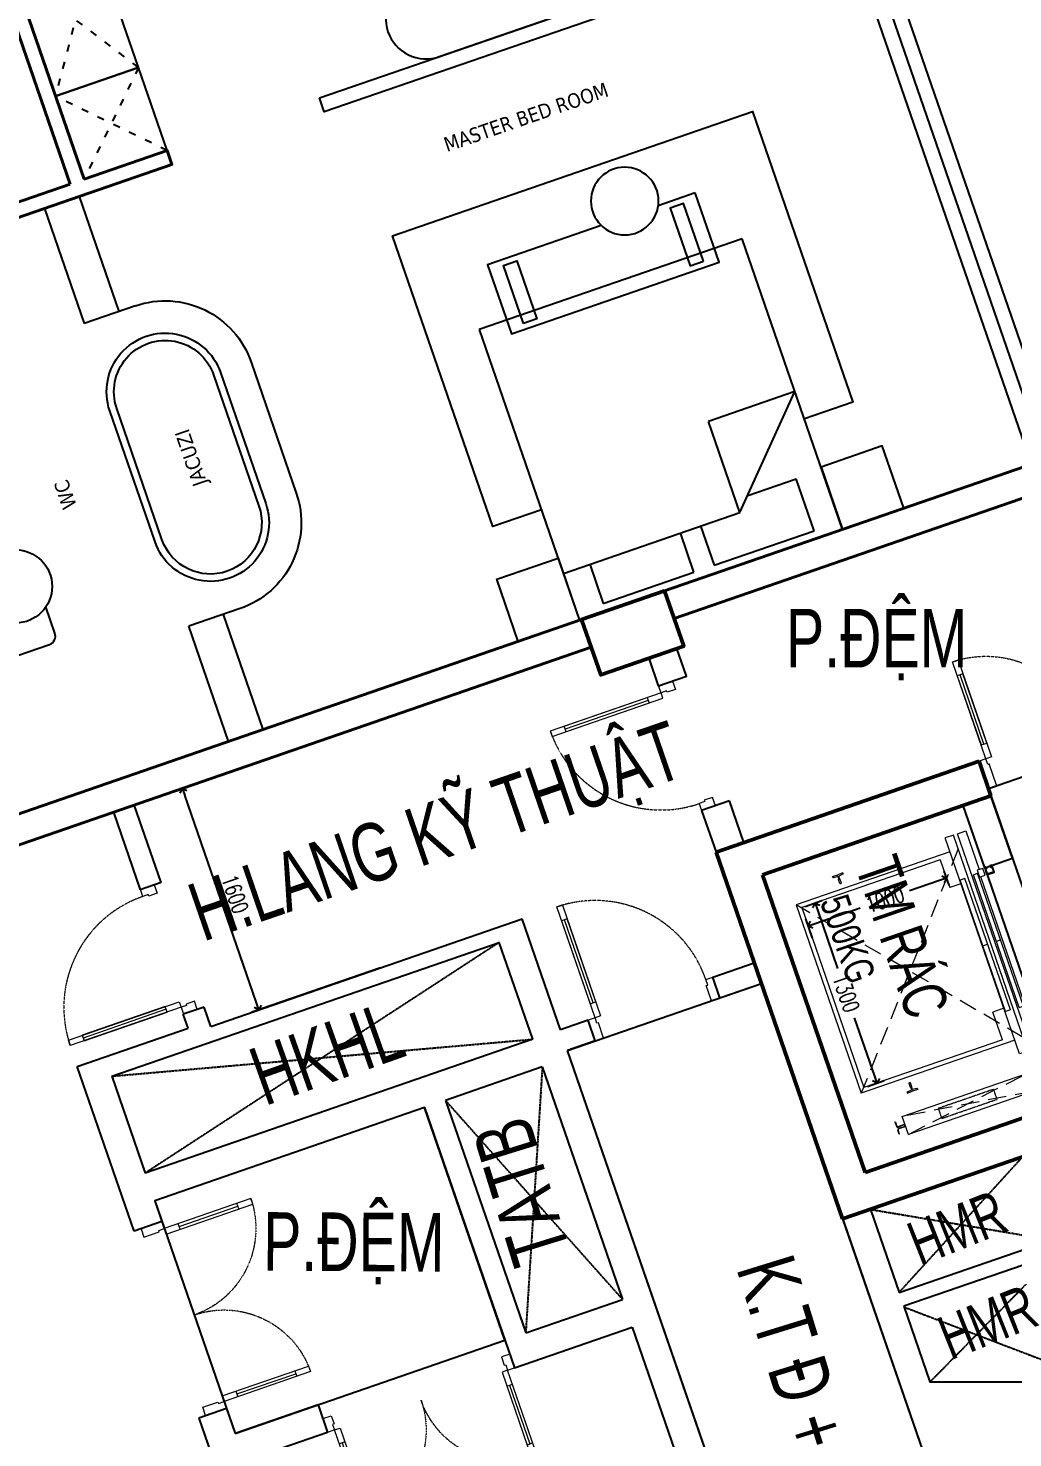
# Model space of a CAD drawing. Header units: millimetres. Extents: x -361681467 to 361175952, y -1292982 to 1550216.
# Drawn here: x -55596 to -48872, y 25188 to 34813 of the extents above; entities that cross this region are included whole.
import ezdxf
from ezdxf.enums import TextEntityAlignment as Align
from ezdxf.xclip import XClip

# ---------------------------------------------------------------- set-up
doc = ezdxf.new("R2010")
doc.units = ezdxf.units.MM
doc.header["$MEASUREMENT"] = 0
doc.header["$XCLIPFRAME"] = 0
for name, pattern in [('ACAD_ISO03W100', [30, 12, -18]), ('Xref_ST_MBDV Cot vach 30.7.2022$0$HIDDEN', [0.375, 0.25, -0.125]), ('Xref_ST_MBDV Cot vach 30.7.2022$0$HIDDEN2', [0.1875, 0.125, -0.0625]), ('Xref_ST_MBDV Cot vach 30.7.2022$0$ST_MBDV Cot vach 220803$0$HIDDEN', [0.375, 0.25, -0.125]), ('Xref_ST_MBDV Cot vach 30.7.2022$0$ST_MBDV Cot vach 220803$0$PHANTOMX2', [5, 2.5, -0.5, 0.5, -0.5, 0.5, -0.5]), ('Xref_ST_MBDV Cot vach 30.7.2022$0$ST_MBDV Cot vach 220803$0$Xref_ST_MBDV Cot vach 30.7.2022$0$HIDDEN', [0.375, 0.25, -0.125])]:
    doc.linetypes.add(name, pattern=pattern)
for name, color, linetype, lineweight in [('00_duong_QH', 7, 'Continuous', 9), ('KT-Net cat', 1, 'Continuous', 40), ('KT-Net cot vach', 2, 'Continuous', 50), ('Xref_ST_MBDV Cot vach 30.7.2022$0$CUA', 37, 'Continuous', 13), ('Xref_ST_MBDV Cot vach 30.7.2022$0$ST_MBDV Cot vach 220803$0$KT-Noi that', 36, 'Continuous', 9), ('Xref_ST_MBDV Cot vach 30.7.2022$0$ST_MBDV Cot vach 220803$0$Xref_ST_MBDV Cot vach 30.7.2022$0$CUA', 37, 'Continuous', 13), ('Xref_ST_MBDV Cot vach 30.7.2022$0$ST_MBDV Cot vach 220803$0$Xref_ST_MBDV Cot vach 30.7.2022$0$KT-Net cot vach', 6, 'Continuous', 50)]:
    doc.layers.add(name, color=color, linetype=linetype, lineweight=lineweight)
for name, color, linetype in [('1VinaPVC-Text', 9, 'Continuous'), ('A-DRAIN', 251, 'Continuous'), ('A-FURNITURE', 251, 'Continuous'), ('IDEA - dim', 251, 'Continuous'), ('Kaka - ph', 7, 'Continuous'), ('KT-Net manh', 139, 'Continuous'), ('Xref_ST_MBDV Cot vach 30.7.2022$0$KT-Khuat', 9, 'Xref_ST_MBDV Cot vach 30.7.2022$0$HIDDEN'), ('Xref_ST_MBDV Cot vach 30.7.2022$0$KT-Text', 7, 'Continuous'), ('Xref_ST_MBDV Cot vach 30.7.2022$0$KT-Tuong', 1, 'Continuous'), ('Xref_ST_MBDV Cot vach 30.7.2022$0$ST_MBDV Cot vach 220803$0$KT-Khuat', 9, 'Xref_ST_MBDV Cot vach 30.7.2022$0$ST_MBDV Cot vach 220803$0$HIDDEN'), ('Xref_ST_MBDV Cot vach 30.7.2022$0$ST_MBDV Cot vach 220803$0$KT-Net manh', 139, 'Continuous'), ('Xref_ST_MBDV Cot vach 30.7.2022$0$ST_MBDV Cot vach 220803$0$KT-Text', 7, 'Continuous'), ('Xref_ST_MBDV Cot vach 30.7.2022$0$ST_MBDV Cot vach 220803$0$Xref_ST_MBDV Cot vach 30.7.2022$0$KT-Tuong', 1, 'Continuous')]:
    doc.layers.add(name, color=color, linetype=linetype)
doc.styles.add('Tahoma', font='tahoma.ttf')
doc.styles.add('Xref_ST_MBDV Cot vach 30.7.2022$0$Arial', font='arial.ttf', dxfattribs={"width": 0.7})
doc.styles.add('Xref_ST_MBDV Cot vach 30.7.2022$0$DIM', font='vnsimli.shx', dxfattribs={"width": 0.7})
doc.styles.add('Xref_ST_MBDV Cot vach 30.7.2022$0$ST_MBDV Cot vach 220803$0$Arial', font='arial.ttf', dxfattribs={"width": 0.7})
doc.styles.add('Xref_ST_MBDV Cot vach 30.7.2022$0$ST_MBDV Cot vach 220803$0$DIM', font='vnsimli.shx', dxfattribs={"width": 0.7})
doc.dimstyles.new('Xref_ST_MBDV Cot vach 30.7.2022$0$CCU 1-100 A1', dxfattribs={"dimscale": 100, "dimtxt": 2.2, "dimasz": 1, "dimexe": 1, "dimexo": 0, "dimgap": 1, "dimtad": 1, "dimdec": 0, "dimdsep": 46, "dimtxsty": 'Xref_ST_MBDV Cot vach 30.7.2022$0$DIM', "dimblk1": 'Xref_ST_MBDV Cot vach 30.7.2022$0$_ARCHTICK', "dimblk2": 'Xref_ST_MBDV Cot vach 30.7.2022$0$_ARCHTICK', "dimsah": 1, "dimcen": 0, "dimdle": 1, "dimclrd": 256, "dimclre": 256, "dimclrt": 31, "dimadec": 0, "dimazin": 0, "dimtfac": 1, "dimtdec": 0, "dimtix": 1, "dimtmove": 2, "dimatfit": 3, "dimldrblk": 'Xref_ST_MBDV Cot vach 30.7.2022$0$_ARCHTICK', "dimfxl": 8, "dimtolj": 1, "dimarcsym": 0})
doc.dimstyles.new('Xref_ST_MBDV Cot vach 30.7.2022$0$ST_MBDV Cot vach 220803$0$CCU 1-100 A1', dxfattribs={"dimscale": 100, "dimtxt": 2.2, "dimasz": 1, "dimexe": 1, "dimexo": 0, "dimgap": 1, "dimtad": 1, "dimdec": 0, "dimdsep": 46, "dimtxsty": 'Xref_ST_MBDV Cot vach 30.7.2022$0$ST_MBDV Cot vach 220803$0$DIM', "dimblk1": 'Xref_ST_MBDV Cot vach 30.7.2022$0$ST_MBDV Cot vach 220803$0$_ARCHTICK', "dimblk2": 'Xref_ST_MBDV Cot vach 30.7.2022$0$ST_MBDV Cot vach 220803$0$_ARCHTICK', "dimsah": 1, "dimcen": 0, "dimdle": 1, "dimclrd": 256, "dimclre": 256, "dimclrt": 31, "dimadec": 0, "dimazin": 0, "dimtfac": 1, "dimtdec": 0, "dimtix": 1, "dimtmove": 2, "dimatfit": 3, "dimldrblk": 'Xref_ST_MBDV Cot vach 30.7.2022$0$ST_MBDV Cot vach 220803$0$_ARCHTICK', "dimfxl": 8, "dimtolj": 1, "dimarcsym": 0})

# ---------------------------------------------------------------- blocks, each defined once
blk = doc.blocks.new('*U26')
for p, q in [((-1260, 525), (-1300, 525)), ((-1280, 100), (-1280, 525)), ((-90, 525), (-50, 525)), ((-70, 100), (-70, 525)), ((-1260, 100), (-1300, 100)), ((-90, 100), (-50, 100))]:
    blk.add_line(p, q)
for points in [[(-1300, 0), (-1260, 0), (-1260, 625), (-1300, 625)], [(-50, 0), (-90, 0), (-90, 625), (-50, 625)], [(-1350, -100), (-1290, -100), (-1290, -40), (-1300, -40), (-1300, 0), (-1350, 0)], [(0, -100), (-60, -100), (-60, -40), (-50, -40), (-50, 0), (0, 0)]]:
    blk.add_lwpolyline(points, close=True)
at = {"linetype": 'Xref_ST_MBDV Cot vach 30.7.2022$0$HIDDEN2'}
for centre, start, end in [((-1300, 0), 0, 89.99996), ((-50, 0), 90.00004, 180)]:
    blk.add_arc(centre, 625, start, end, dxfattribs=at)
blk = doc.blocks.new('*U25')
for p, q in [((-1260, 525), (-1300, 525)), ((-1280, 100), (-1280, 525)), ((-90, 525), (-50, 525)), ((-70, 100), (-70, 525)), ((-1260, 100), (-1300, 100)), ((-90, 100), (-50, 100))]:
    blk.add_line(p, q)
for points in [[(-1300, 0), (-1260, 0), (-1260, 625), (-1300, 625)], [(-50, 0), (-90, 0), (-90, 625), (-50, 625)], [(-1350, -150), (-1290, -150), (-1290, -40), (-1300, -40), (-1300, 0), (-1350, 0)], [(0, -150), (-60, -150), (-60, -40), (-50, -40), (-50, 0), (0, 0)]]:
    blk.add_lwpolyline(points, close=True)
at = {"linetype": 'Xref_ST_MBDV Cot vach 30.7.2022$0$HIDDEN2'}
for centre, start, end in [((-1300, 0), 0, 89.99996), ((-50, 0), 90.00004, 180)]:
    blk.add_arc(centre, 625, start, end, dxfattribs=at)
blk = doc.blocks.new('*U30')
blk.add_line((-70, 100), (-70, 600.1))
for points in [[(-50, 0), (-50, 700.1), (-90, 700.1), (-90, 0)], [(-50, 100), (-90, 100), (-90, 600.1), (-50, 600.1)], [(-800.1, -200), (-740.1, -200), (-740.1, -40), (-750.1, -40), (-750.1, 0), (-800.1, 0)], [(0, -200), (-60, -200), (-60, -40), (-50, -40), (-50, 0), (0, 0)]]:
    blk.add_lwpolyline(points, close=True)
at = {"linetype": 'Xref_ST_MBDV Cot vach 30.7.2022$0$HIDDEN'}
blk.add_arc((-50, 0), 700.1, 90, 180, dxfattribs=at)
blk = doc.blocks.new('*U28')
blk.add_line((70, 100), (70, 700))
for points in [[(50, 0), (50, 800), (90, 800), (90, 0)], [(50, 100), (90, 100), (90, 700), (50, 700)], [(0, -100), (60, -100), (60, -40), (50, -40), (50, 0), (0, 0)], [(900, -100), (840, -100), (840, -40), (850, -40), (850, 0), (900, 0)]]:
    blk.add_lwpolyline(points, close=True)
at = {"linetype": 'Xref_ST_MBDV Cot vach 30.7.2022$0$HIDDEN'}
blk.add_arc((50, 0), 800, 0, 90, dxfattribs=at)
blk = doc.blocks.new('Xref_ST_MBDV Cot vach 30.7.2022$0$_Open90')
at = {"color": 0, "linetype": 'ByBlock', "lineweight": -2}
for p, q in [((0, 0), (-1, 0)), ((-0.5, 0.5), (0, 0)), ((0, 0), (-0.5, -0.5))]:
    blk.add_line(p, q, dxfattribs=at)
blk = doc.blocks.new('*D50')
at = {"layer": 'Defpoints', "color": 5, "transparency": 16777216}
for p, q in [((-53711.7, 29909.3), (-54590.7, 29605.8)), ((-54037.6, 28157), (-54527.1, 29574.9)), ((-53189.6, 28396.9), (-54068.6, 28093.4))]:
    blk.add_line(p, q, dxfattribs=at)
at = {"layer": 'Defpoints', "color": 0, "transparency": 16777216}
for p in [(-53711.7, 29909.3), (-54543.4, 29622.2), (-53189.6, 28396.9)]:
    blk.add_point(p, dxfattribs=at)
at = {"layer": 'Defpoints', "color": 5, "transparency": 16777216, "xscale": 50, "yscale": 50, "zscale": 50}
for p, rotation in [((-54543.4, 29622.2), 109.0471379532246), ((-54021.3, 28109.8), 289.0471379532246)]:
    blk.add_blockref('Xref_ST_MBDV Cot vach 30.7.2022$0$_Open90', p, dxfattribs=dict(at, rotation=rotation))
at = {"layer": 'Defpoints', "color": 5, "transparency": 16777216, "insert": (-54183.1, 28900.2), "char_height": 110, "attachment_point": 5, "rotation": 289.04714, "style": 'Xref_ST_MBDV Cot vach 30.7.2022$0$DIM'}
blk.add_mtext('\\A1;1600', dxfattribs=at)
blk = doc.blocks.new('Xref_ST_MBDV Cot vach 30.7.2022$0$_ARCHTICK')
at = {"color": 0, "linetype": 'ByBlock', "const_width": 0.15}
blk.add_lwpolyline([(-0.5, -0.5), (0.5, 0.5)], dxfattribs=at)
blk = doc.blocks.new('Xref_ST_MBDV Cot vach 30.7.2022$0$ST_MBDV Cot vach 220803$0$_Open90')
at = {"color": 0, "linetype": 'ByBlock', "lineweight": -2}
for p, q in [((0, 0), (-1, 0)), ((-0.5, 0.5), (0, 0)), ((0, 0), (-0.5, -0.5))]:
    blk.add_line(p, q, dxfattribs=at)
blk = doc.blocks.new('*D35')
at = {"layer": 'Defpoints', "color": 5, "transparency": 16777216}
for p, q in [((608.5, 1180), (506.9, 1180)), ((556.9, 1130), (556.9, 913.3)), ((556.9, 230), (556.9, 556.7)), ((645.5, 180), (506.9, 180))]:
    blk.add_line(p, q, dxfattribs=at)
at = {"layer": 'Defpoints', "color": 0, "transparency": 16777216}
for p in [(556.9, 1180), (608.5, 1180, 0), (645.5, 180, 0)]:
    blk.add_point(p, dxfattribs=at)
at = {"layer": 'Defpoints', "color": 5, "transparency": 16777216, "xscale": 50, "yscale": 50, "zscale": 50}
for p, rotation in [((556.9, 1180), 90), ((556.9, 180), 270)]:
    blk.add_blockref('Xref_ST_MBDV Cot vach 30.7.2022$0$ST_MBDV Cot vach 220803$0$_Open90', p, dxfattribs=dict(at, rotation=rotation))
at = {"layer": 'Defpoints', "color": 5, "transparency": 16777216, "insert": (556.9, 735), "char_height": 110, "attachment_point": 5, "rotation": 90, "style": 'Xref_ST_MBDV Cot vach 30.7.2022$0$ST_MBDV Cot vach 220803$0$DIM'}
blk.add_mtext('\\A1;1000', dxfattribs=at)
blk = doc.blocks.new('Xref_ST_MBDV Cot vach 30.7.2022$0$ST_MBDV Cot vach 220803$0$_ARCHTICK')
at = {"color": 0, "linetype": 'ByBlock', "const_width": 0.15}
blk.add_lwpolyline([(-0.5, -0.5), (0.5, 0.5)], dxfattribs=at)
blk = doc.blocks.new('*D36')
at = {"layer": 'Defpoints', "color": 5, "transparency": 16777216}
for p, q in [((425, 204.6), (425, 325.7)), ((1725, 204.6), (1725, 325.7)), ((475, 275.7), (896.7, 275.7)), ((1675, 275.7), (1253.3, 275.7))]:
    blk.add_line(p, q, dxfattribs=at)
at = {"layer": 'Defpoints', "color": 0, "transparency": 16777216}
for p in [(425, 204.6, 0), (1725, 275.7), (1725, 204.6, 0)]:
    blk.add_point(p, dxfattribs=at)
at = {"layer": 'Defpoints', "color": 5, "transparency": 16777216, "xscale": 50, "yscale": 50, "zscale": 50, "rotation": 180}
blk.add_blockref('Xref_ST_MBDV Cot vach 30.7.2022$0$ST_MBDV Cot vach 220803$0$_Open90', (425, 275.7), dxfattribs=at)
at = {"layer": 'Defpoints', "color": 5, "transparency": 16777216, "xscale": 50, "yscale": 50, "zscale": 50}
blk.add_blockref('Xref_ST_MBDV Cot vach 30.7.2022$0$ST_MBDV Cot vach 220803$0$_Open90', (1725, 275.7), dxfattribs=at)
at = {"layer": 'Defpoints', "color": 5, "transparency": 16777216, "insert": (1075, 275.7), "char_height": 110, "attachment_point": 5, "style": 'Xref_ST_MBDV Cot vach 30.7.2022$0$ST_MBDV Cot vach 220803$0$DIM'}
blk.add_mtext('\\A1;1300', dxfattribs=at)
blk = doc.blocks.new('*U38')
blk.add_line((-70, 100), (-70, 700))
for points in [[(-50, 0), (-50, 800), (-90, 800), (-90, 0)], [(-50, 100), (-90, 100), (-90, 700), (-50, 700)], [(-900, -100), (-840, -100), (-840, -40), (-850, -40), (-850, 0), (-900, 0)], [(0, -100), (-60, -100), (-60, -40), (-50, -40), (-50, 0), (0, 0)]]:
    blk.add_lwpolyline(points, close=True)
at = {"linetype": 'Xref_ST_MBDV Cot vach 30.7.2022$0$ST_MBDV Cot vach 220803$0$Xref_ST_MBDV Cot vach 30.7.2022$0$HIDDEN'}
blk.add_arc((-50, 0), 800, 90, 180, dxfattribs=at)
blk = doc.blocks.new('*U39')
blk.add_line((70, 100), (70, 700))
for points in [[(50, 0), (50, 800), (90, 800), (90, 0)], [(50, 100), (90, 100), (90, 700), (50, 700)], [(0, -150), (60, -150), (60, -40), (50, -40), (50, 0), (0, 0)], [(900, -150), (840, -150), (840, -40), (850, -40), (850, 0), (900, 0)]]:
    blk.add_lwpolyline(points, close=True)
at = {"linetype": 'Xref_ST_MBDV Cot vach 30.7.2022$0$ST_MBDV Cot vach 220803$0$Xref_ST_MBDV Cot vach 30.7.2022$0$HIDDEN'}
blk.add_arc((50, 0), 800, 0, 90, dxfattribs=at)
blk = doc.blocks.new('ĂERWER')
at = {"layer": 'Xref_ST_MBDV Cot vach 30.7.2022$0$ST_MBDV Cot vach 220803$0$KT-Text', "extrusion": (8.36021e-09, -5.95807e-09, 1), "style": 'Xref_ST_MBDV Cot vach 30.7.2022$0$ST_MBDV Cot vach 220803$0$Arial', "width": 0.7}
for s, height, p in [('TM RÁC', 300, (-43216.1, 28298.1, 0)), ('500KG', 200, (-43539.7, 28299.5, 0))]:
    blk.add_text(s, height=height, rotation=289.04691, dxfattribs=at).set_placement(p, align=Align.CENTER)
blk = doc.blocks.new('BEDH-1')
for p, q in [((475, 0), (-475, 0)), ((-475, 0), (-475, -1050)), ((-381.8, -27.7), (-381.8, -215.3)), ((-20.9, -27.7), (-381.8, -27.7)), ((-20.9, -169.6), (-20.9, -27.7)), ((379.8, -27.7), (52.1, -27.7)), ((52.1, -27.7), (52.1, -169.6)), ((379.8, -169.6), (379.8, -27.7)), ((475, -1050), (475, 0)), ((-162.6, -169.6), (-475, -498.4)), ((475, -169.6), (-162.6, -169.6)), ((-162.6, -169.6), (-162.6, -498.4)), ((-206.9, -215.3), (-381.8, -215.3)), ((-475, -498.4), (-162.6, -498.4)), ((-475, -1050), (475, -1050))]:
    blk.add_line(p, q)
blk = doc.blocks.new('masterbed')
at = {"layer": 'A-DRAIN', "extrusion": (3.45194e-06, 1.86372e-06, 1)}
blk.add_lwpolyline([(1617935.1, -1683190.2), (1617485.1, -1683190), (1617485.5, -1682747), (1617935.5, -1682747.1)], close=True, dxfattribs=at)
at = {"layer": 'A-FURNITURE', "extrusion": (3.45194e-06, 1.86372e-06, 1)}
blk.add_lwpolyline([(1617935.8, -1680404), (1617485.8, -1680403.9), (1617486.1, -1680847), (1617936.1, -1680847.1)], close=True, dxfattribs=at)
for points in [[(1617138, -1680846.9), (1617138.1, -1680496.9), (1615038.1, -1680496.3), (1615037.3, -1683096.3), (1617137.3, -1683096.9), (1617137.4, -1682746.9)], [(1615435.7, -1681867.4), (1615436, -1681046.4), (1615936, -1681046.5), (1615935.5, -1682546.5), (1615435.5, -1682546.4), (1615435.5, -1682546.4)]]:
    blk.add_lwpolyline(points, dxfattribs=at)
at = {"layer": 'A-FURNITURE', "extrusion": (3.45194e-06, 1.86372e-06, 1), "elevation": 18.5}
for points in [[(1615895.2, -1681146.5), (1615476.7, -1681146.4), (1615476.7, -1681243), (1615895.1, -1681243.1)], [(1615894.8, -1682446.5), (1615476.3, -1682446.4), (1615476.4, -1682349.8), (1615894.8, -1682349.9)]]:
    blk.add_lwpolyline(points, close=True, dxfattribs=at)
at = {"layer": 'A-FURNITURE', "extrusion": (3.45194e-06, 1.86372e-06, 1), "elevation": 0.6}
blk.add_lwpolyline([(1615435.5, -1682546.4), (1615435.6, -1682278.5)], dxfattribs=at)
at = {"layer": 'A-FURNITURE', "extrusion": (3.45194e-06, 1.86372e-06, 1)}
blk.add_circle((1615330.5, -1682072.9, 2.4), 230.9, dxfattribs=at)
at = {"layer": 'A-FURNITURE', "extrusion": (-3.45194e-06, -1.86372e-06, -1), "xscale": 2.000000000000002, "yscale": 2.000000000000002, "zscale": -2.000000000000001, "rotation": 90.01650427842516}
blk.add_blockref('BEDH-1', (-1617935.8, -1681797.1, -2.5), dxfattribs=at)
blk = doc.blocks.new('SP4')
at = {"layer": 'A-FURNITURE'}
for p, q in [((13100, 4250), (13100, 3418.6)), ((13350, 4250), (13350, 3418.6)), ((13470, 3418.6), (13100, 3418.6)), ((13470, 1231.4), (13100, 1231.4)), ((13100, 400), (13100, 1231.4)), ((13350, 400), (13350, 1231.4))]:
    blk.add_line(p, q, dxfattribs=at)
for points in [[(17210, 4625), (17210, 4625, 0.414214), (16935, 4900), (15985, 4900, 0.414214), (15710, 4625), (15710, 4625, 0.414214), (15985, 4350), (16935, 4350, 0.414214)], [(13870, 2798.5), (13870, 1851.5, -1), (13070, 1851.5), (13070, 2798.5, -1)], [(13820, 2798.5), (13820, 1851.5, -1), (13120, 1851.5), (13120, 2798.5, -1)]]:
    blk.add_lwpolyline(points, format="xyb", close=True, dxfattribs=at)
blk.add_lwpolyline([(15120, 4350), (17850, 4350), (17850, 4250), (15120, 4250)], close=True, dxfattribs=at)
blk.add_lwpolyline([(13470, 3418.6, -0.414214), (14090.1, 2798.5), (14090.1, 1851.5, -0.414214), (13470, 1231.4, -0.414214)], format="xyb", dxfattribs=at)
at = {"layer": 'IDEA - dim'}
for p, q in [((18900, 400), (18900, 5800)), ((19000, 400), (19000, 5800)), ((19100, 400), (19100, 5800)), ((12220, 1485), (12220, 1675)), ((11720, 1425), (12160, 1425))]:
    blk.add_line(p, q, dxfattribs=at)
for points in [[(14020, 5850), (13420, 5850), (13420, 4950), (14020, 4950)], [(14020, 4950), (13420, 4950), (13420, 4350), (14020, 4350)]]:
    blk.add_lwpolyline(points, close=True, dxfattribs=at)
blk.add_circle((12070, 1875), 250, dxfattribs=at)
blk.add_arc((12160, 1485), 60, 270, 0, dxfattribs=at)
at = {"layer": 'KT-Net cat'}
blk.add_line((9600, 200), (15650, 200), dxfattribs=at)
for points in [[(13320, 4350), (13320, 6950), (12060, 6950)], [(14170, 6450), (13420, 6450), (13420, 4350)], [(13320, 4350), (9600, 4350)], [(10370, 4250), (14020, 4250), (14020, 4350), (13420, 4350)], [(10370, 400), (15650, 400)], [(16250, 400), (20777.3, 400.1), (20777.3, 200), (16250, 200)]]:
    blk.add_lwpolyline(points, dxfattribs=at)
at = {"layer": 'KT-Net cot vach'}
blk.add_lwpolyline([(15650, 400), (15650, 0), (16250, 0), (16250, 400)], close=True, dxfattribs=at)
at = {"layer": 'KT-Net manh', "linetype": 'ACAD_ISO03W100', "ltscale": 4}
for p, q in [((14020, 5850), (13420, 4950)), ((14020, 4950), (13420, 5850)), ((14020, 4950), (13420, 4350)), ((14020, 4350), (13420, 4950))]:
    blk.add_line(p, q, dxfattribs=at)
at = {"layer": 'A-FURNITURE', "xscale": -1.000000000000001, "rotation": 90}
blk.add_blockref('masterbed', (-1665212.1, 1618335.1), dxfattribs=at)
at = {"layer": '1VinaPVC-Text', "style": 'Tahoma', "text_generation_flag": 6}
for s, p in [('WC', (12645.8, 2256.9)), ('JACUZI', (13538.9, 2114.1))]:
    blk.add_text(s, height=100, rotation=270.00166, dxfattribs=at).set_placement(p)
at = {"layer": '1VinaPVC-Text', "extrusion": (-8.95177e-07, 3.17058e-06, 1), "insert": (15822.3, 3765.4, -0.9), "char_height": 100, "attachment_point": 4, "text_direction": (1, 0, 1e-06), "style": 'Tahoma'}
blk.add_mtext_dynamic_manual_height_columns('MASTER BED ROOM', width=1557.765, gutter_width=6000, heights=[0], dxfattribs=at)
blk = doc.blocks.new('Xref_ST_MBDV Cot vach 30.7.2022$0$ST_MBDV Cot vach 220803$0$THANG MAY RAC 500KG')
at = {"layer": 'Xref_ST_MBDV Cot vach 30.7.2022$0$ST_MBDV Cot vach 220803$0$KT-Net manh'}
blk.add_line((575, 1450), (1575, 1450), dxfattribs=at)
at = {"layer": 'Xref_ST_MBDV Cot vach 30.7.2022$0$ST_MBDV Cot vach 220803$0$KT-Net manh', "linetype": 'Continuous', "ltscale": 2}
blk.add_line((575, 1450), (1575, 1450), dxfattribs=at)
at = {"layer": 'Xref_ST_MBDV Cot vach 30.7.2022$0$ST_MBDV Cot vach 220803$0$KT-Net manh', "ltscale": 2}
for points in [[(575, 1460), (575, 1450), (625, 1450), (625, 1500), (575, 1500), (575, 1490), (585, 1490), (585, 1491.6), (576.6, 1491.6), (576.6, 1498.4), (623.4, 1498.4), (623.4, 1451.6), (576.6, 1451.6), (576.6, 1458.4), (585, 1458.4), (585, 1460)], [(1575, 1460), (1575, 1450), (1525, 1450), (1525, 1500), (1575, 1500), (1575, 1490), (1565, 1490), (1565, 1491.6), (1573.4, 1491.6), (1573.4, 1498.4), (1526.6, 1498.4), (1526.6, 1451.6), (1573.4, 1451.6), (1573.4, 1458.4), (1565, 1458.4), (1565, 1460)]]:
    blk.add_lwpolyline(points, close=True, dxfattribs=at)
at = {"layer": 'Xref_ST_MBDV Cot vach 30.7.2022$0$ST_MBDV Cot vach 220803$0$KT-Noi that', "linetype": 'Continuous', "ltscale": 2}
for p, q in [((295, 1410, 0), (575, 1410, 0)), ((295, 1350, 0), (295, 1410, 0)), ((1855, 1350, 0), (295, 1350, 0)), ((1555, 1391.3, 0), (595, 1391.3, 0)), ((595, 1361, 0), (595, 1391.3, 0)), ((1555, 1361, 0), (595, 1361, 0)), ((1525, 1405, 0), (625, 1405, 0)), ((1075, 1361, 0), (1075, 1391.3, 0)), ((1555, 1361, 0), (1555, 1391.3, 0)), ((1855, 1410, 0), (1575, 1410, 0)), ((1855, 1350, 0), (1855, 1410, 0)), ((1855, 1320, 0), (295, 1320, 0)), ((295, 1320, 0), (295, 1260, 0)), ((1855, 1260, 0), (295, 1260, 0)), ((394, 1260, 0), (394, 150, 0)), ((1550, 1298, 0), (600, 1298, 0)), ((600, 1298, 0), (600, 1264, 0)), ((1550, 1264, 0), (600, 1264, 0)), ((625, 1260, 0), (625, 1180, 0)), ((1075, 1264, 0), (1075, 1298, 0)), ((1525, 1260, 0), (1525, 1180, 0)), ((1550, 1298, 0), (1550, 1264, 0)), ((1756, 1260, 0), (1756, 150, 0)), ((1855, 1320, 0), (1855, 1260, 0)), ((425, 1180, 0), (425, 180, 0)), ((425, 1180, 0), (625, 1180, 0)), ((1725, 1180, 0), (1525, 1180, 0)), ((1725, 1180, 0), (1725, 180, 0)), ((394, 150, 0), (1756, 150, 0)), ((425, 180, 0), (1725, 180, 0))]:
    blk.add_line(p, q, dxfattribs=at)
at = {"layer": 'Xref_ST_MBDV Cot vach 30.7.2022$0$ST_MBDV Cot vach 220803$0$KT-Noi that', "linetype": 'Xref_ST_MBDV Cot vach 30.7.2022$0$ST_MBDV Cot vach 220803$0$HIDDEN', "ltscale": 500}
for p, q in [((394, 1320, 0), (1756, 150, 0)), ((1756, 1320, 0), (394, 150, 0)), ((2126.2, 363.2), (1996.2, 1263.2)), ((2126.2, 1263.2), (1996.2, 363.2))]:
    blk.add_line(p, q, dxfattribs=at)
at = {"layer": 'Xref_ST_MBDV Cot vach 30.7.2022$0$ST_MBDV Cot vach 220803$0$KT-Noi that', "linetype": 'Continuous'}
for p, q in [((2017.7, 1323.2), (2046.8, 1323.2)), ((2017.7, 1320), (2046.8, 1320)), ((2053, 1269.4), (2053, 1313.8)), ((2056.2, 1269.4), (2056.2, 1313.8)), ((2063.2, 1266.4), (2059.2, 1266.4)), ((2063.2, 1263.2), (2059.2, 1263.2)), ((2066.2, 1269.4), (2066.2, 1313.8)), ((2069.4, 1269.4), (2069.4, 1313.8)), ((2104.7, 1323.2), (2075.6, 1323.2)), ((2104.7, 1320), (2075.6, 1320)), ((298, 522.5, 0), (293, 522.5, 0)), ((293, 522.5, 0), (293, 485, 0)), ((293, 447.5, 0), (293, 485, 0)), ((301, 519.5, 0), (304.1, 490.1, 0)), ((320.9, 487.1, 0), (307.1, 487.1, 0)), ((320.9, 482.9, 0), (307.1, 482.9, 0)), ((354, 490, 0), (325, 490, 0)), ((355, 489, 0), (355, 485, 0)), ((355, 481, 0), (355, 485, 0)), ((1795, 489, 0), (1795, 485, 0)), ((1795, 481, 0), (1795, 485, 0)), ((1796, 490, 0), (1825, 490, 0)), ((1829.1, 487.1, 0), (1842.9, 487.1, 0)), ((1829.1, 482.9, 0), (1842.9, 482.9, 0)), ((1849, 519.5, 0), (1845.9, 490.1, 0)), ((1852, 522.5, 0), (1857, 522.5, 0)), ((1857, 522.5, 0), (1857, 485, 0)), ((1857, 447.5, 0), (1857, 485, 0)), ((298, 447.5, 0), (293, 447.5, 0)), ((301, 450.5, 0), (304.1, 479.9, 0)), ((354, 480, 0), (325, 480, 0)), ((1796, 480, 0), (1825, 480, 0)), ((1849, 450.5, 0), (1845.9, 479.9, 0)), ((1852, 447.5, 0), (1857, 447.5, 0)), ((2017.7, 306.4), (2046.8, 306.4)), ((2017.7, 306.4), (2017.7, 303.2)), ((2017.7, 303.2), (2046.8, 303.2)), ((2053, 357), (2053, 312.6)), ((2056.2, 357), (2056.2, 312.6)), ((2063.2, 363.2), (2059.2, 363.2)), ((2063.2, 360), (2059.2, 360)), ((2066.2, 357), (2066.2, 312.6)), ((2069.4, 357), (2069.4, 312.6)), ((2104.7, 306.4), (2075.6, 306.4)), ((2104.7, 303.2), (2075.6, 303.2)), ((2104.7, 306.4), (2104.7, 303.2))]:
    blk.add_line(p, q, dxfattribs=at)
at = {"layer": 'Xref_ST_MBDV Cot vach 30.7.2022$0$ST_MBDV Cot vach 220803$0$KT-Noi that', "linetype": 'Continuous', "ltscale": 2, "elevation": 0}
for points in [[(575, 1435), (575, 1395), (625, 1395), (625, 1435)], [(1575, 1435), (1575, 1395), (1525, 1395), (1525, 1435)]]:
    blk.add_lwpolyline(points, close=True, dxfattribs=at)
at = {"layer": 'Xref_ST_MBDV Cot vach 30.7.2022$0$ST_MBDV Cot vach 220803$0$KT-Noi that', "linetype": 'Continuous', "ltscale": 2}
blk.add_lwpolyline([(2126.2, 363.2), (1996.2, 363.2), (1996.2, 1263.2), (2126.2, 1263.2)], close=True, dxfattribs=at)
at = {"layer": 'Xref_ST_MBDV Cot vach 30.7.2022$0$ST_MBDV Cot vach 220803$0$KT-Noi that', "linetype": 'Xref_ST_MBDV Cot vach 30.7.2022$0$ST_MBDV Cot vach 220803$0$PHANTOMX2'}
blk.add_lwpolyline([(2097.2, 613.2), (2097.2, 1013.2), (2025.2, 1013.2), (2025.2, 613.2)], close=True, dxfattribs=at)
at = {"layer": 'Xref_ST_MBDV Cot vach 30.7.2022$0$ST_MBDV Cot vach 220803$0$KT-Noi that', "linetype": 'Continuous'}
for centre, radius, start, end in [((2046.8, 1313.8), 9.4, 0, 90), ((2046.8, 1313.8), 6.2, 0, 90), ((2059.2, 1269.4), 6.2, 180, 270), ((2059.2, 1269.4), 3, 180, 270), ((2063.2, 1269.4), 6.2, 270, 0), ((2063.2, 1269.4), 3, 270, 0), ((2075.6, 1313.8), 9.4, 90, 180), ((2075.6, 1313.8), 6.2, 90, 180), ((298, 519.5, 0), 3, 0, 90), ((307.1, 490.1, 0), 3, 180, 270), ((307.1, 479.9, 0), 3, 90, 180), ((320.3, 492.3, 0), 5.25, 276.68272, 334.33028), ((320.3, 477.7, 0), 5.25, 25.66972, 83.31728), ((354, 489, 0), 1, 0, 90), ((1796, 489, 0), 1, 90, 180), ((1829.7, 492.3, 0), 5.25, 205.66972, 263.31728), ((1829.7, 477.7, 0), 5.25, 96.68272, 154.33028), ((1842.9, 490.1, 0), 3, 270, 0), ((1842.9, 479.9, 0), 3, 0, 90), ((1852, 519.5, 0), 3, 90, 180), ((298, 450.5, 0), 3, 270, 0), ((354, 481, 0), 1, 270, 0), ((1796, 481, 0), 1, 180, 270), ((1852, 450.5, 0), 3, 180, 270), ((2046.8, 312.6), 9.4, 270, 0), ((2046.8, 312.6), 6.2, 270, 0), ((2059.2, 357), 6.2, 90, 180), ((2059.2, 357), 3, 90, 180), ((2063.2, 357), 6.2, 0, 90), ((2063.2, 357), 3, 0, 90), ((2075.6, 312.6), 9.4, 180, 270), ((2075.6, 312.6), 6.2, 180, 270)]:
    blk.add_arc(centre, radius, start, end, dxfattribs=at)
at = {"layer": 'Defpoints', "color": 5}
for base, p1, p2, angle, picture, middle in [((556.9, 1180), (645.5, 180, 0), (608.5, 1180, 0), 90, '*D35', (556.9, 735)), ((1725, 275.7), (425, 204.6, 0), (1725, 204.6, 0), 180, '*D36', (1075, 275.7))]:
    dim = blk.add_linear_dim(base=base, p1=p1, p2=p2, angle=angle, dimstyle='Xref_ST_MBDV Cot vach 30.7.2022$0$ST_MBDV Cot vach 220803$0$CCU 1-100 A1', override={"dimscale": 50, "dimblk1": 'Xref_ST_MBDV Cot vach 30.7.2022$0$ST_MBDV Cot vach 220803$0$_Open90', "dimblk2": 'Xref_ST_MBDV Cot vach 30.7.2022$0$ST_MBDV Cot vach 220803$0$_Open90', "dimclrd": 5, "dimclre": 5, "dimclrt": 5, "dimlwd": 65535, "dimlwe": 65535}, dxfattribs=at)
    dim.commit()
    dim.dimension.update_dxf_attribs({"geometry": picture, "text_midpoint": middle, "dimtype": 128})

msp = doc.modelspace()

# ---------------------------------------------------------------- linework, layer by layer
at = {"layer": '00_duong_QH', "color": 251, "extrusion": (7.52316e-37, 3.29453e-06, 1), "elevation": -0.7}
for points in [[(-73995.4, 47058.4), (-74402.9, 48238.6), (-74743.3, 49264.2, -0.572135), (-70356.3, 55577), (-70356.3, 55577), (-55283.7, 51221.9, -0.260044), (-52353, 48619), (-48213, 36692.5), (-46490.6, 31673.7, -0.085159), (-46189.3, 29842.7), (-46199.4, 28170.4), (-43263.5, 28170.4, -0.485333), (-42963.5, 28570.4), (-14846.4, 28570.4, -0.332565), (-9646.5, 23917.1), (-8080.4, 16402), (-8041.4, 16200.2), (-7198.6, 12371.4, -0.474364), (-12357.6, 6070.4), (-45142.5, 6070.4), (-57495, 6070.4, -0.321044), (-62697.4, 9785.7), (-71022.3, 33863.9, 0.410943), (-71669.2, 34182.9)], [(-74274, 48517.7), (-74557.5, 49338.9, -0.568504), (-70391.7, 55379.1), (-55333, 51027.9, -0.260447), (-52542.1, 48553.7), (-48414.3, 36622.8), (-46679.6, 31608.3, -0.085159), (-46389.3, 29843.9), (-46399.4, 28170.4)], [(-7605.7, 12428.3, -0.462261), (-12359, 6670.4), (-57540.4, 6680.2, -0.32003), (-62128.4, 9976.3), (-70455.2, 34060, 0.414195), (-71870.6, 34748.2, 0.414195)], [(-7408.8, 12463.3, -0.46235), (-12357.6, 6470.4), (-57540.8, 6480.2, -0.320024), (-62317.6, 9911.4), (-70644.2, 33994.6, 0.414195), (-71805.3, 34559.2)]]:
    msp.add_lwpolyline(points, format="xyb", dxfattribs=at)
at = {"layer": 'Defpoints', "elevation": 0}
for points in [[(-47714.3, 30075.7), (-49037.7, 29618.8), (-48238.1, 27302.9), (-48710.7, 27139.8), (-48168.9, 25570.4), (-46563.5, 25570.4), (-46563.5, 27970.4), (-46987.4, 27970.4)], [(-51912.2, 27832.9), (-50588.9, 28289.8), (-49463.5, 25030.3), (-49463.5, 21879.5), (-49814.2, 21756.2)], [(-54183.4, 25218.6), (-52340.1, 25855), (-52888.4, 27443), (-54731.6, 26806.6)]]:
    msp.add_lwpolyline(points, close=True, dxfattribs=at)
at = {"layer": 'Xref_ST_MBDV Cot vach 30.7.2022$0$KT-Khuat', "linetype": 'Xref_ST_MBDV Cot vach 30.7.2022$0$HIDDEN', "ltscale": 5}
for p, q in [((-52084.9, 27720.4), (-52198.3, 25903.9)), ((-52746.6, 27491.9), (-51536.6, 26132.3))]:
    msp.add_line(p, q, dxfattribs=at)
at = {"layer": 'Xref_ST_MBDV Cot vach 30.7.2022$0$KT-Khuat', "linetype": 'Xref_ST_MBDV Cot vach 30.7.2022$0$HIDDEN', "ltscale": 5, "elevation": 0}
for points in [[(-52378.6, 28571.1), (-54796.9, 26995.6)], [(-55025.3, 27657.3), (-52150.2, 27909.4)]]:
    msp.add_lwpolyline(points, dxfattribs=at)
at = {"layer": 'Xref_ST_MBDV Cot vach 30.7.2022$0$KT-Tuong'}
for p, q in [((-48177.9, 32031.4), (-55835, 29387.8)), ((-51184.7, 30781.8, 0), (-48301.7, 31777.1, 0)), ((-54871.2, 29509), (-54020.5, 29802.7, 0)), ((-55768.6, 29199.2), (-55013, 29460.1)), ((-55013, 29460.1), (-54830.2, 28930.7)), ((-54688.4, 28979.7), (-54871.2, 29509)), ((-54688.4, 28979.7), (-54830.2, 28930.7)), ((-54349, 27996.6), (-52222.2, 28730.9)), ((-51961.1, 27974.7), (-52222.2, 28730.9)), ((-55025.3, 27657.3), (-52378.6, 28571.1)), ((-52150.2, 27909.4), (-52378.6, 28571.1)), ((-54394.7, 28128.9), (-54536.5, 28080)), ((-54349, 27996.6), (-54394.7, 28128.9)), ((-54503.9, 27985.5), (-54536.5, 28080)), ((-55260.1, 27724.4), (-54503.9, 27985.5)), ((-52150.2, 27909.4), (-54796.9, 26995.6)), ((-49814.2, 21756.2), (-51912.2, 27832.9)), ((-54871.7, 26599.5), (-55260.1, 27724.4)), ((-52084.9, 27720.4), (-52746.6, 27491.9)), ((-52084.9, 27720.4), (-51536.6, 26132.3)), ((-55025.3, 27657.3), (-54796.9, 26995.6)), ((-52888.4, 27443), (-54731.6, 26806.6)), ((-52888.4, 27443), (-52274.8, 25665.9)), ((-52746.6, 27491.9), (-52198.3, 25903.9)), ((-54682.7, 26664.8), (-54871.7, 26599.5)), ((-52198.3, 25903.9), (-51536.6, 26132.3)), ((-52274.8, 25665.9), (-51471.4, 25943.3)), ((-51471.4, 25943.3), (-49539.4, 20347.4)), ((-52340.1, 25855), (-52340.1, 25855)), ((-53616.2, 25414.4), (-54183.4, 25218.6)), ((-53616.2, 25414.4), (-53550.9, 25225.3)), ((-54242.1, 25388.7), (-54431.1, 25323.5)), ((-54431.1, 25323.5), (-51719.9, 17470.4)), ((-54242.1, 25388.7), (-54183.4, 25218.6)), ((-53550.9, 25225.3), (-54118.1, 25029.5))]:
    msp.add_line(p, q, dxfattribs=at)
at = {"layer": 'Xref_ST_MBDV Cot vach 30.7.2022$0$KT-Tuong', "elevation": 0}
msp.add_lwpolyline([(-54731.6, 26806.6), (-54682.7, 26664.8)], dxfattribs=at)
at = {"layer": 'Xref_ST_MBDV Cot vach 30.7.2022$0$ST_MBDV Cot vach 220803$0$KT-Khuat', "linetype": 'Xref_ST_MBDV Cot vach 30.7.2022$0$ST_MBDV Cot vach 220803$0$HIDDEN', "ltscale": 5, "extrusion": (5.05853e-09, -7.09797e-09, 1), "elevation": 0}
for points in [[(-48805.3, 27107.1), (-49649.2, 26181)], [(-49845, 26748.1), (-48609.5, 26540)], [(-48576.8, 26445.4), (-49435.9, 25571.2)]]:
    msp.add_lwpolyline(points, dxfattribs=at)
at = {"layer": 'Xref_ST_MBDV Cot vach 30.7.2022$0$ST_MBDV Cot vach 220803$0$KT-Khuat', "linetype": 'Xref_ST_MBDV Cot vach 30.7.2022$0$ST_MBDV Cot vach 220803$0$HIDDEN', "ltscale": 5, "extrusion": (4.82584e-10, -8.7027e-09, 1), "elevation": 0}
msp.add_lwpolyline([(-49614.8, 26081.4), (-48274.7, 25570.4)], dxfattribs=at)
at = {"layer": 'Xref_ST_MBDV Cot vach 30.7.2022$0$ST_MBDV Cot vach 220803$0$Xref_ST_MBDV Cot vach 30.7.2022$0$KT-Net cot vach'}
for p, q in [((-49103, 29807.8, 0), (-50898.9, 29187.8, 0)), ((-49021.4, 29571.5, 0), (-49103, 29807.8, 0)), ((-50581, 29033, 0), (-49021.4, 29571.5, 0)), ((-50034.1, 26682.9, 0), (-50898.9, 29187.8, 0)), ((-49879.4, 27000.8, 0), (-50581, 29033, 0)), ((-49879.4, 27000.8, 0), (-48319.7, 27539.2, 0)), ((-50034.1, 26682.9, 0), (-48238.1, 27302.9, 0))]:
    msp.add_line(p, q, dxfattribs=at)
at = {"layer": 'Xref_ST_MBDV Cot vach 30.7.2022$0$ST_MBDV Cot vach 220803$0$Xref_ST_MBDV Cot vach 30.7.2022$0$KT-Tuong'}
for p, q in [((-48874.5, 29146.1, 0), (-49021.3, 29571.5, 0)), ((-50807.8, 29536.8, 0), (-50996.9, 29471.5, 0)), ((-50996.9, 29471.5, 0), (-50898.9, 29187.8, 0)), ((-50709.8, 29253, 0), (-50807.8, 29536.8, 0)), ((-49063.5, 29080.9, 0), (-49210.4, 29506.2, 0)), ((-49063.5, 29080.9, 0), (-48874.5, 29146.1, 0)), ((-49649.2, 26181, 0), (-48609.5, 26540, 0))]:
    msp.add_line(p, q, dxfattribs=at)
at = {"layer": 'Xref_ST_MBDV Cot vach 30.7.2022$0$ST_MBDV Cot vach 220803$0$Xref_ST_MBDV Cot vach 30.7.2022$0$KT-Tuong', "extrusion": (5.05853e-09, -7.09797e-09, 1), "elevation": 0}
for points in [[(-51290.6, 30322.2), (-51355.8, 30511.3)], [(-51290.6, 30322.2), (-51101.5, 30387.5), (-51166.8, 30576.6)], [(-50034.1, 26682.9), (-49463.5, 25030.3)], [(-49845, 26748.1), (-49649.2, 26181)]]:
    msp.add_lwpolyline(points, dxfattribs=at)
at = {"layer": 'Xref_ST_MBDV Cot vach 30.7.2022$0$ST_MBDV Cot vach 220803$0$Xref_ST_MBDV Cot vach 30.7.2022$0$KT-Tuong', "elevation": 0}
for points in [[(-50872.4, 28191.9), (-50921.4, 28333.7), (-50637.8, 28431.6)], [(-50872.4, 28191.9), (-50588.9, 28289.8)], [(-51723.1, 27898.2), (-51772.1, 28040), (-51961.1, 27974.7)], [(-51723.1, 27898.2), (-51912.2, 27832.9)]]:
    msp.add_lwpolyline(points, dxfattribs=at)
at = {"layer": 'Xref_ST_MBDV Cot vach 30.7.2022$0$ST_MBDV Cot vach 220803$0$Xref_ST_MBDV Cot vach 30.7.2022$0$KT-Tuong', "extrusion": (5.05853e-09, -7.09797e-09, 1), "elevation": 0}
msp.add_lwpolyline([(-49616.6, 26086.5), (-49438.4, 25570.4), (-48274.7, 25570.4), (-48576.8, 26445.4)], close=True, dxfattribs=at)

# ---------------------------------------------------------------- block references
at = {"layer": 'Xref_ST_MBDV Cot vach 30.7.2022$0$CUA', "xscale": -1}
for name, p, rotation in [('*U30', (-49103, 29807.8, 0), 19.04713795321829), ('*U25', (-54682.7, 26664.8), 289.0471379539868), ('*U26', (-52274.8, 25665.9), 199.0471379539868)]:
    msp.add_blockref(name, p, dxfattribs=dict(at, rotation=rotation))
at = {"layer": 'Xref_ST_MBDV Cot vach 30.7.2022$0$CUA', "rotation": 109.0471379539809}
msp.add_blockref('*U28', (-54535.8, 28080.2), dxfattribs=at)
at = {"layer": 'Xref_ST_MBDV Cot vach 30.7.2022$0$KT-Text'}
ref = msp.add_blockref('ĂERWER', (-6552.1, 261.9, 0), dxfattribs=at)
XClip(ref).set_block_clipping_path([(-133489.1081807008, -21770.7940722231), (18510.8918192992, 81029.2059277769)])
at = {"layer": 'Xref_ST_MBDV Cot vach 30.7.2022$0$ST_MBDV Cot vach 220803$0$KT-Noi that', "extrusion": (8.36021e-09, -5.95807e-09, 1), "rotation": 289.0469137992242}
msp.add_blockref('Xref_ST_MBDV Cot vach 30.7.2022$0$ST_MBDV Cot vach 220803$0$THANG MAY RAC 500KG', (-50621.8, 29151.2, 0), dxfattribs=at)
at = {"layer": 'Xref_ST_MBDV Cot vach 30.7.2022$0$ST_MBDV Cot vach 220803$0$Xref_ST_MBDV Cot vach 30.7.2022$0$CUA', "extrusion": (5.05853e-09, -7.09797e-09, 1)}
for name, p, rotation in [('*U38', (-51290.6, 30322.2, 0), 109.0471379532344), ('*U39', (-51772.1, 28040, 0), 19.04713795400045)]:
    msp.add_blockref(name, p, dxfattribs=dict(at, rotation=rotation))

# ---------------------------------------------------------------- texts
at = {"layer": 'Xref_ST_MBDV Cot vach 30.7.2022$0$KT-Text', "style": 'Xref_ST_MBDV Cot vach 30.7.2022$0$Arial', "width": 0.7}
msp.add_text('P.ĐỆM', height=400, dxfattribs=at).set_placement((-50421, 30447.9))
for s, rotation, p in [('H.LANG KỸ THUẬT', 19, (-54403.3, 28573.8)), ('K.T Đ + ĐN', 287.17014, (-50762.2, 26347.3))]:
    msp.add_text(s, height=400, rotation=rotation, dxfattribs=at).set_placement(p)
at = {"layer": 'Xref_ST_MBDV Cot vach 30.7.2022$0$KT-Text', "extrusion": (-7.71519e-08, -2.67965e-08, 1), "style": 'Xref_ST_MBDV Cot vach 30.7.2022$0$Arial', "width": 0.7}
msp.add_text('HKHL', height=400, rotation=19.58286, dxfattribs=at).set_placement((-53489.7, 27626.3, 0), align=Align.CENTER)
at = {"layer": 'Xref_ST_MBDV Cot vach 30.7.2022$0$KT-Text', "extrusion": (2.35248e-08, -7.82116e-08, 1), "style": 'Xref_ST_MBDV Cot vach 30.7.2022$0$Arial', "width": 0.7}
msp.add_text('TATB', height=400, rotation=107.17014, dxfattribs=at).set_placement((-52038.3, 26927.9, 0), align=Align.CENTER)
at = {"layer": 'Xref_ST_MBDV Cot vach 30.7.2022$0$KT-Text', "extrusion": (-8.16658e-08, 1.08046e-09, 1), "style": 'Xref_ST_MBDV Cot vach 30.7.2022$0$Arial', "width": 0.7}
msp.add_text('P.ĐỆM', height=400, rotation=359.6717, dxfattribs=at).set_placement((-53372.8, 26325.9, 0), align=Align.CENTER)
at = {"layer": 'Xref_ST_MBDV Cot vach 30.7.2022$0$ST_MBDV Cot vach 220803$0$KT-Text', "extrusion": (-8.14098e-08, -6.55027e-09, 1), "style": 'Xref_ST_MBDV Cot vach 30.7.2022$0$ST_MBDV Cot vach 220803$0$Arial', "width": 0.7}
for p in [(-49196.7, 26483.2, 0), (-48987.7, 25839.1, 0)]:
    msp.add_text('HMR', height=300, rotation=21.66889, dxfattribs=at).set_placement(p, align=Align.CENTER)

# ---------------------------------------------------------------- dimensions: what is measured, and where the dimension line sits
at = {"layer": 'Defpoints', "color": 5}
dim = msp.add_aligned_dim(p1=(-53189.6, 28396.9), p2=(-53711.7, 29909.3), distance=879.9, dimstyle='Xref_ST_MBDV Cot vach 30.7.2022$0$CCU 1-100 A1', override={"dimscale": 50, "dimblk1": 'Xref_ST_MBDV Cot vach 30.7.2022$0$_Open90', "dimblk2": 'Xref_ST_MBDV Cot vach 30.7.2022$0$_Open90', "dimclrd": 5, "dimclre": 5, "dimclrt": 5, "dimlwd": 65535, "dimlwe": 65535}, dxfattribs=at)
dim.commit()
dim.dimension.update_dxf_attribs({"geometry": '*D50', "text_midpoint": (-54183.1, 28900.2)})

# ---------------------------------------------------------------- next in the draw order: block references
at = {"layer": 'Kaka - ph', "rotation": 19.04713796592207}
msp.add_blockref('SP4', (-66479.4, 25289.8, 0), dxfattribs=at)

doc.saveas('drawing.dxf')
